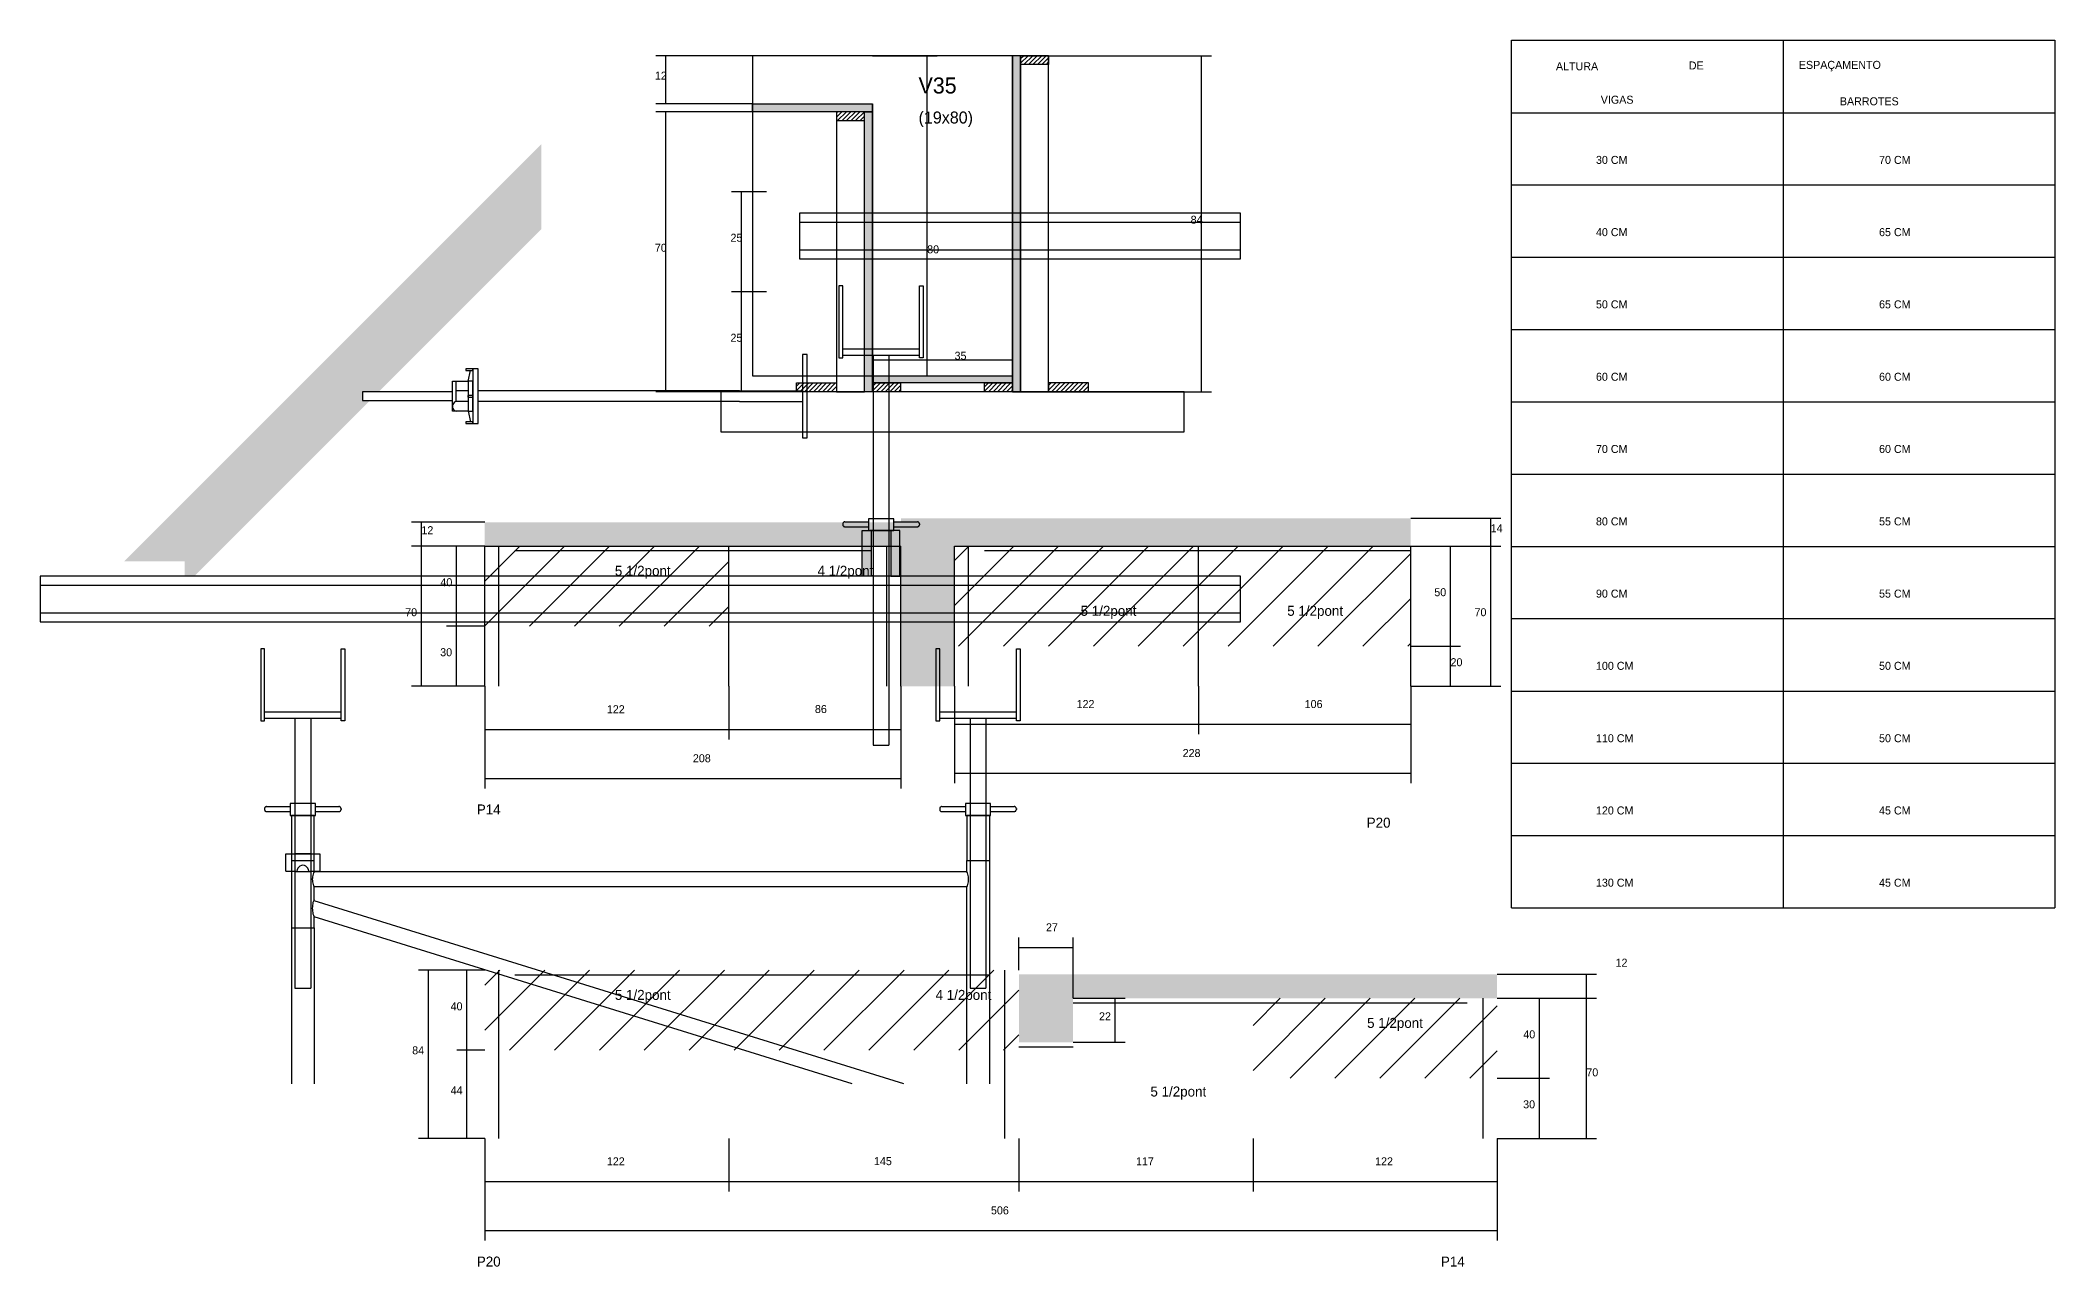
# Model space of a CAD drawing. Header units: metres. Extents: x -2848 to 21926, y -45195 to 1016.
# Drawn here: x 12361 to 13368, y -35781 to -35168 of the extents above; entities that cross this region are included whole.
import ezdxf

# ---------------------------------------------------------------- set-up
doc = ezdxf.new("R2010")
doc.units = ezdxf.units.M
for name, color, linetype in [('BARRA DE ANCORAGEM', 7, 'Continuous'), ('CONCRETO', 251, 'Continuous'), ('COTA', 4, 'Continuous'), ('Cota Seção (2x)', 4, 'Continuous'), ('Demarcação 2', 254, 'Continuous'), ('Escoras', 2, 'Continuous'), ('Forcador', 251, 'Continuous'), ('GARFOS', 7, 'Continuous'), ('Hachura', 253, 'Continuous'), ('Madeira', 126, 'Continuous'), ('NOMENCLATURA', 7, 'Continuous'), ('Painéis', 200, 'Continuous'), ('Perfil Metálico', 251, 'Continuous'), ('SARR_2.2x7', 40, 'Continuous'), ('Texto Seção', 7, 'Continuous')]:
    doc.layers.add(name, color=color, linetype=linetype)

msp = doc.modelspace()

# ---------------------------------------------------------------- hatches: boundary and pattern name
at = {"layer": 'COTA'}
h = msp.add_hatch(dxfattribs=at)
h.set_pattern_fill('AR-CONC', scale=0.03)
h.paths.add_polyline_path([(12818, -35421.3), (13046, -35421.3), (13046, -35407.3), (12791.2, -35407.3), (12791.2, -35409.3), (12583.2, -35409.3), (12583.2, -35421.3), (12791.2, -35421.3), (12791.2, -35491.3), (12818, -35491.3)])
h = msp.add_hatch(dxfattribs=at)
h.set_pattern_fill('AR-CONC', scale=0.03)
h.paths.add_polyline_path([(12877.2, -35647.3), (13089.2, -35647.3), (13089.2, -35635.3), (12850.2, -35635.3), (12850.2, -35669.3), (12877.2, -35669.3)])
at = {"layer": 'Demarcação 2'}
h = msp.add_hatch(color=8, dxfattribs=at)
h.dxf.hatch_style = 1
h.paths.add_polyline_path([(12611.5, -35262.7), (12611.5, -35220.3), (12403, -35428.8), (12433.1, -35428.8), (12433.1, -35436.3), (12437.9, -35436.3), (12525.7, -35348.5), (12522, -35348.5), (12522, -35344.1), (12530.1, -35344.1)])
at = {"layer": 'Hachura'}
h = msp.add_hatch(color=8, dxfattribs=at)
h.dxf.hatch_style = 1
h.paths.add_polyline_path([(12851, -35176.1), (12847, -35176.1), (12847, -35176.1), (12847, -35344.1), (12847, -35344.1), (12851, -35344.1), (12851, -35344.1), (12851, -35176.1)])
h = msp.add_hatch(dxfattribs=at)
h.set_pattern_fill('ANSI31', scale=0.5)
h.paths.add_polyline_path([(12865, -35176.1), (12865, -35180.5), (12865, -35180.5), (12851, -35180.5), (12851, -35180.5), (12851, -35176.1), (12851, -35176.1), (12865, -35176.1)])
h = msp.add_hatch(color=8, dxfattribs=at)
h.dxf.hatch_style = 1
h.paths.add_polyline_path([(12717, -35204.1), (12717, -35200.1), (12717, -35200.1), (12777, -35200.1), (12777, -35200.1), (12777, -35204.1), (12777, -35204.1), (12717, -35204.1)])
h = msp.add_hatch(dxfattribs=at)
h.set_pattern_fill('ANSI31', scale=0.5)
h.paths.add_polyline_path([(12759, -35204.1), (12759, -35208.5), (12759, -35208.5), (12773, -35208.5), (12773, -35208.5), (12773, -35204.1), (12773, -35204.1), (12759, -35204.1)])
h = msp.add_hatch(color=8, dxfattribs=at)
h.dxf.hatch_style = 1
h.paths.add_polyline_path([(12773, -35204.1), (12777, -35204.1), (12777, -35204.1), (12777, -35344.1), (12777, -35344.1), (12773, -35344.1), (12773, -35344.1), (12773, -35204.1)])
h = msp.add_hatch(dxfattribs=at)
h.set_pattern_fill('ANSI31', scale=0.5)
h.paths.add_polyline_path([(12739, -35344.1), (12739, -35339.7), (12739, -35339.7), (12759, -35339.7), (12759, -35339.7), (12759, -35344.1), (12759, -35344.1), (12739, -35344.1)])
h = msp.add_hatch(color=8, dxfattribs=at)
h.dxf.hatch_style = 1
h.paths.add_polyline_path([(12777, -35339.7), (12777, -35336.1), (12777, -35336.1), (12847, -35336.1), (12847, -35336.1), (12847, -35339.7), (12847, -35339.7), (12777, -35339.7)])
h = msp.add_hatch(dxfattribs=at)
h.set_pattern_fill('ANSI31', scale=0.5)
h.paths.add_polyline_path([(12777, -35344.1), (12777, -35339.7), (12777, -35339.7), (12791, -35339.7), (12791, -35339.7), (12791, -35344.1), (12791, -35344.1), (12777, -35344.1)])
h = msp.add_hatch(dxfattribs=at)
h.set_pattern_fill('ANSI31', scale=0.5)
h.paths.add_polyline_path([(12833, -35344.1), (12833, -35339.7), (12833, -35339.7), (12847, -35339.7), (12847, -35339.7), (12847, -35344.1), (12847, -35344.1), (12833, -35344.1)])
h = msp.add_hatch(dxfattribs=at)
h.set_pattern_fill('ANSI31', scale=0.5)
h.paths.add_polyline_path([(12885, -35344.1), (12885, -35339.7), (12885, -35339.7), (12865, -35339.7), (12865, -35339.7), (12865, -35344.1), (12865, -35344.1), (12885, -35344.1)])
h = msp.add_hatch(dxfattribs=at)
h.set_pattern_fill('ANSI31', scale=5)
h.paths.add_polyline_path([(12583.2, -35421.3), (12583.2, -35461.3), (12705.2, -35461.3), (12705.2, -35421.3)])
h = msp.add_hatch(dxfattribs=at)
h.set_pattern_fill('ANSI31', scale=5)
h.paths.add_polyline_path([(12940, -35471.3), (12940, -35421.3), (12818, -35421.3), (12818, -35471.3)])
h = msp.add_hatch(dxfattribs=at)
h.set_pattern_fill('ANSI31', scale=5)
h.paths.add_polyline_path([(13046, -35471.3), (13046, -35421.3), (12940, -35421.3), (12940, -35471.3)])
h = msp.add_hatch(dxfattribs=at)
h.set_pattern_fill('ANSI31', scale=5)
h.paths.add_polyline_path([(12583.2, -35633.3), (12583.2, -35673.3), (12705.2, -35673.3), (12705.2, -35633.3)])
h = msp.add_hatch(dxfattribs=at)
h.set_pattern_fill('ANSI31', scale=5)
h.paths.add_polyline_path([(12705.2, -35633.3), (12705.2, -35673.3), (12850.2, -35673.3), (12850.2, -35633.3)])
h = msp.add_hatch(dxfattribs=at)
h.set_pattern_fill('ANSI31', scale=5)
h.paths.add_polyline_path([(12967.2, -35647.3), (12967.2, -35687.3), (13089.2, -35687.3), (13089.2, -35647.3)])
at = {"layer": 'Perfil Metálico'}
h = msp.add_hatch(color=8, dxfattribs=at)
h.dxf.hatch_style = 1
h.paths.add_polyline_path([(12771.8, -35436.3), (12776.3, -35436.3), (12776.3, -35413.5), (12771.8, -35413.5)])
h = msp.add_hatch(color=8, dxfattribs=at)
h.dxf.hatch_style = 1
h.paths.add_polyline_path([(12786.2, -35436.3), (12790.7, -35436.3), (12790.7, -35413.5), (12786.2, -35413.5)])

# ---------------------------------------------------------------- linework, layer by layer
at = {"layer": 'BARRA DE ANCORAGEM'}
for p, q in [((12574.9, -35338.8), (12576.1, -35333.5)), ((12577.2, -35332.6), (12577.2, -35360)), ((12567.1, -35350.9), (12567, -35351.4)), ((12567, -35351.4), (12567.1, -35351.9)), ((12567.2, -35350.4), (12567.1, -35350.9)), ((12567.1, -35351.9), (12567.2, -35352.4)), ((12567.5, -35349.9), (12567.2, -35350.4)), ((12567.9, -35349.5), (12567.5, -35349.9)), ((12568.3, -35349.2), (12567.9, -35349.5)), ((12568.8, -35349), (12568.3, -35349.2)), ((12611.5, -35343.7), (12579.9, -35343.7)), ((12611.5, -35349), (12579.9, -35349)), ((12710.5, -35343.7), (12611.5, -35343.7)), ((12710.5, -35349), (12611.5, -35349)), ((12710.5, -35343.7), (12742, -35343.7)), ((12710.5, -35349), (12742, -35349)), ((12567.2, -35352.4), (12567.5, -35352.9)), ((12567.5, -35352.9), (12567.9, -35353.3)), ((12567.9, -35353.3), (12568.3, -35353.6)), ((12568.3, -35353.6), (12568.8, -35353.8)), ((12574.9, -35353.8), (12576.1, -35359.1))]:
    msp.add_line(p, q, dxfattribs=at)
for points in [[(12744.4, -35367.1), (12744.4, -35325.5), (12742, -35325.5), (12742, -35367.1)], [(12577.2, -35332.6), (12573.7, -35332.6), (12573.7, -35333.5), (12577.2, -35333.5)], [(12577.2, -35338.8), (12574.9, -35338.8), (12574.9, -35353.8), (12577.2, -35353.8)], [(12579.9, -35360), (12579.9, -35332.6), (12577.2, -35332.6), (12577.2, -35360)], [(12567, -35344.1), (12522, -35344.1), (12522, -35348.5), (12567, -35348.5)], [(12577.2, -35359.1), (12573.7, -35359.1), (12573.7, -35360), (12577.2, -35360)]]:
    msp.add_lwpolyline(points, close=True, dxfattribs=at)
for points in [[(12574.9, -35353.8), (12567, -35353.8), (12567, -35338.8), (12574.9, -35338.8)], [(12574.9, -35343.7), (12568.8, -35343.7), (12568.8, -35338.8)], [(12574.9, -35349), (12568.8, -35349), (12568.8, -35343.7)], [(12574.9, -35346.8), (12577.2, -35346.8), (12577.2, -35345.9), (12574.9, -35345.9), (12574.9, -35346.8), (12574.9, -35345.9)]]:
    msp.add_lwpolyline(points, dxfattribs=at)
at = {"layer": 'CONCRETO'}
for points in [[(12847, -35196.1), (12847, -35176.1), (12717, -35176.1), (12717, -35200.1), (12777, -35200.1), (12777, -35336.1), (12847, -35336.1), (12847, -35196.1)], [(12717, -35336.1), (12847, -35336.1), (12847, -35176.1), (12717, -35176.1)]]:
    msp.add_lwpolyline(points, close=True, dxfattribs=at)
at = {"layer": 'COTA'}
for p, q in [((12717, -35176.1), (12668.7, -35176.1)), ((12673.7, -35200.1), (12673.7, -35176.1)), ((12865, -35176.1), (12946.5, -35176.1)), ((12941.5, -35344.1), (12941.5, -35176.1)), ((12717, -35200.1), (12668.7, -35200.1)), ((12717, -35204.1), (12668.7, -35204.1)), ((12673.7, -35344.1), (12673.7, -35204.1)), ((12724, -35244.1), (12706.5, -35244.1)), ((12711.5, -35294.1), (12711.5, -35244.1)), ((12724, -35294.1), (12706.5, -35294.1)), ((12724, -35294.1), (12706.5, -35294.1)), ((12711.5, -35344.1), (12711.5, -35294.1)), ((12739, -35344.1), (12668.7, -35344.1)), ((12724, -35344.1), (12706.5, -35344.1)), ((12885, -35344.1), (12946.5, -35344.1)), ((12583.2, -35409.3), (12546.5, -35409.3)), ((12551.5, -35421.3), (12551.5, -35409.3)), ((13046, -35407.3), (13091, -35407.3)), ((13086, -35421.3), (13086, -35407.3)), ((12583.2, -35421.3), (12546.5, -35421.3)), ((12583.2, -35421.3), (12546.5, -35421.3)), ((12551.5, -35491.3), (12551.5, -35421.3)), ((12583.2, -35421.3), (12564.1, -35421.3)), ((12569.1, -35461.3), (12569.1, -35421.3)), ((13046, -35421.3), (13091, -35421.3)), ((13046, -35421.3), (13091, -35421.3)), ((13046, -35421.3), (13070.9, -35421.3)), ((13065.9, -35471.3), (13065.9, -35421.3)), ((13086, -35491.3), (13086, -35421.3)), ((12583.2, -35461.3), (12564.1, -35461.3)), ((12583.2, -35461.3), (12564.1, -35461.3)), ((12569.1, -35491.3), (12569.1, -35461.3)), ((13046, -35471.3), (13070.9, -35471.3)), ((13046, -35471.3), (13070.9, -35471.3)), ((13065.9, -35491.3), (13065.9, -35471.3)), ((12583.2, -35491.3), (12546.5, -35491.3)), ((12583.2, -35491.3), (12564.1, -35491.3)), ((12583.2, -35491.3), (12583.2, -35517.9)), ((12583.2, -35491.3), (12583.2, -35542.4)), ((12705.2, -35491.3), (12705.2, -35517.9)), ((12705.2, -35491.3), (12705.2, -35517.9)), ((12791.2, -35491.3), (12791.2, -35517.9)), ((12791.2, -35491.3), (12791.2, -35542.4)), ((12818, -35491.3), (12818, -35515.3)), ((12818, -35491.3), (12818, -35539.8)), ((12940, -35491.3), (12940, -35515.3)), ((12940, -35491.3), (12940, -35515.3)), ((13046, -35491.3), (13046, -35515.3)), ((13046, -35491.3), (13046, -35539.8)), ((13046, -35491.3), (13091, -35491.3)), ((13046, -35491.3), (13070.9, -35491.3)), ((12583.2, -35512.9), (12705.2, -35512.9)), ((12705.2, -35512.9), (12791.2, -35512.9)), ((12818, -35510.3), (12940, -35510.3)), ((12940, -35510.3), (13046, -35510.3)), ((12583.2, -35537.4), (12791.2, -35537.4)), ((12818, -35534.8), (13046, -35534.8)), ((12850.2, -35633.3), (12850.2, -35616.9)), ((12850.2, -35621.9), (12877.2, -35621.9)), ((12877.2, -35647.3), (12877.2, -35616.9)), ((12583.2, -35633.3), (12550, -35633.3)), ((12555, -35717.3), (12555, -35633.3)), ((12583.2, -35633.3), (12569.2, -35633.3)), ((12574.2, -35673.3), (12574.2, -35633.3)), ((13089.2, -35635.3), (13138.8, -35635.3)), ((13133.8, -35647.3), (13133.8, -35635.3)), ((12877.2, -35647.3), (12903.2, -35647.3)), ((12898.2, -35669.3), (12898.2, -35647.3)), ((13089.2, -35647.3), (13138.8, -35647.3)), ((13089.2, -35647.3), (13138.8, -35647.3)), ((13089.2, -35647.3), (13115.4, -35647.3)), ((13110.4, -35687.3), (13110.4, -35647.3)), ((13133.8, -35717.3), (13133.8, -35647.3)), ((12583.2, -35673.3), (12569.2, -35673.3)), ((12583.2, -35673.3), (12569.2, -35673.3)), ((12574.2, -35717.3), (12574.2, -35673.3)), ((12877.2, -35669.3), (12903.2, -35669.3)), ((13089.2, -35687.3), (13115.4, -35687.3)), ((13089.2, -35687.3), (13115.4, -35687.3)), ((13110.4, -35717.3), (13110.4, -35687.3)), ((12583.2, -35717.3), (12550, -35717.3)), ((12583.2, -35717.3), (12569.2, -35717.3)), ((12583.2, -35717.3), (12583.2, -35743.8)), ((12583.2, -35717.3), (12583.2, -35768.4)), ((12705.2, -35717.3), (12705.2, -35743.8)), ((12705.2, -35717.3), (12705.2, -35743.8)), ((12850.2, -35717.3), (12850.2, -35743.8)), ((12850.2, -35717.3), (12850.2, -35743.8)), ((12967.2, -35717.3), (12967.2, -35743.8)), ((12967.2, -35717.3), (12967.2, -35743.8)), ((13089.2, -35717.3), (13089.2, -35743.8)), ((13089.2, -35717.3), (13089.2, -35768.4)), ((13089.2, -35717.3), (13138.8, -35717.3)), ((13089.2, -35717.3), (13115.4, -35717.3)), ((12583.2, -35738.8), (12705.2, -35738.8)), ((12705.2, -35738.8), (12850.2, -35738.8)), ((12850.2, -35738.8), (12967.2, -35738.8)), ((12967.2, -35738.8), (13089.2, -35738.8)), ((12583.2, -35763.4), (13089.2, -35763.4))]:
    msp.add_line(p, q, dxfattribs=at)
at = {"layer": 'Cota Seção (2x)'}
for p, q in [((12777, -35176.1), (12809.3, -35176.1)), ((12804.3, -35336.1), (12804.3, -35176.1)), ((12777, -35336.1), (12777, -35323.1)), ((12777, -35328.1), (12847, -35328.1)), ((12847, -35336.1), (12847, -35323.1)), ((12777, -35336.1), (12809.3, -35336.1))]:
    msp.add_line(p, q, dxfattribs=at)
at = {"layer": 'Escoras'}
for p, q in [((12786.9, -35413.5), (12775.7, -35413.5)), ((12486.6, -35555.9), (12486.6, -35690)), ((12497.9, -35555.9), (12486.6, -35555.9)), ((12497.9, -35578.4), (12497.9, -35555.9)), ((12835.4, -35555.9), (12824.1, -35555.9)), ((12824.1, -35555.9), (12824.1, -35578.4)), ((12835.4, -35555.9), (12835.4, -35690)), ((12483.8, -35575), (12500.7, -35575)), ((12483.8, -35583.8), (12483.8, -35575)), ((12483.8, -35583.8), (12489.3, -35583.8)), ((12486.6, -35578.4), (12497.9, -35578.4)), ((12496.2, -35575), (12488.3, -35575)), ((12489.4, -35583), (12489.3, -35583.8)), ((12489.7, -35582.3), (12489.4, -35583)), ((12490.2, -35581.7), (12489.7, -35582.3)), ((12490.8, -35581.2), (12490.2, -35581.7)), ((12491.5, -35580.9), (12490.8, -35581.2)), ((12492.2, -35580.8), (12491.5, -35580.9)), ((12493, -35580.9), (12492.2, -35580.8)), ((12493.7, -35581.2), (12493, -35580.9)), ((12494.3, -35581.7), (12493.7, -35581.2)), ((12494.8, -35582.3), (12494.3, -35581.7)), ((12495.1, -35583), (12494.8, -35582.3)), ((12495.2, -35583.8), (12495.1, -35583)), ((12495.2, -35583.8), (12500.7, -35583.8)), ((12497.9, -35584), (12497.9, -35578.4)), ((12500.7, -35575), (12500.7, -35583.8)), ((12824.1, -35578.4), (12835.4, -35578.4)), ((12824.1, -35584), (12824.1, -35578.4)), ((12496.2, -35584.1), (12488.3, -35584.1)), ((12497, -35587.2), (12496.9, -35587.8)), ((12496.9, -35587.8), (12497, -35588.5)), ((12497.2, -35585.9), (12497, -35586.5)), ((12497, -35586.5), (12497, -35587.2)), ((12497, -35588.5), (12497, -35589.1)), ((12497, -35589.1), (12497.2, -35589.8)), ((12497.4, -35585.2), (12497.2, -35585.9)), ((12497.2, -35589.8), (12497.4, -35590.4)), ((12497.6, -35584.6), (12497.4, -35585.2)), ((12497.4, -35590.4), (12497.6, -35591)), ((12497.9, -35584), (12497.6, -35584.6)), ((12497.6, -35591), (12497.9, -35591.6)), ((12824.1, -35584), (12497.9, -35584)), ((12824.1, -35591.6), (12497.9, -35591.6)), ((12497.9, -35598), (12497.9, -35591.6)), ((12824.4, -35584.6), (12824.1, -35584)), ((12824.1, -35591.6), (12824.4, -35591)), ((12824.1, -35690), (12824.1, -35591.6)), ((12824.6, -35585.2), (12824.4, -35584.6)), ((12824.4, -35591), (12824.6, -35590.4)), ((12824.8, -35585.9), (12824.6, -35585.2)), ((12824.6, -35590.4), (12824.8, -35589.8)), ((12824.9, -35586.5), (12824.8, -35585.9)), ((12824.8, -35589.8), (12824.9, -35589.1)), ((12825, -35587.2), (12824.9, -35586.5)), ((12824.9, -35589.1), (12825, -35588.5)), ((12825, -35587.8), (12825, -35587.2)), ((12825, -35588.5), (12825, -35587.8)), ((12497, -35601.5), (12496.9, -35602.3)), ((12496.9, -35602.3), (12497, -35603)), ((12497.2, -35600.1), (12497, -35600.8)), ((12497, -35600.8), (12497, -35601.5)), ((12497, -35603), (12497, -35603.7)), ((12497, -35603.7), (12497.2, -35604.4)), ((12497.3, -35599.4), (12497.2, -35600.1)), ((12497.6, -35598.7), (12497.3, -35599.4)), ((12497.9, -35598), (12497.6, -35598.7)), ((12792.6, -35690), (12497.9, -35598.5)), ((12486.6, -35612.1), (12497.9, -35612.1)), ((12497.2, -35604.4), (12497.3, -35605.1)), ((12497.3, -35605.1), (12497.6, -35605.8)), ((12497.6, -35605.8), (12497.9, -35606.5)), ((12766.8, -35690), (12497.9, -35606.5)), ((12497.9, -35612.1), (12497.9, -35606.5)), ((12497.9, -35612.1), (12497.9, -35690))]:
    msp.add_line(p, q, dxfattribs=at)
at = {"layer": 'Forcador'}
for p, q in [((12762.2, -35322.6), (12800.4, -35322.6)), ((12762.2, -35325.8), (12800.4, -35325.8)), ((12777.3, -35325.8), (12777.3, -35436.3)), ((12785.2, -35325.8), (12785.2, -35436.3)), ((12762.3, -35409.6), (12762.2, -35409.8)), ((12762.2, -35409.8), (12762.2, -35409.9)), ((12762.2, -35409.9), (12762.2, -35410)), ((12762.2, -35410), (12762.2, -35410.1)), ((12762.2, -35410.1), (12762.2, -35410.6)), ((12762.2, -35410.6), (12762.2, -35410.7)), ((12762.2, -35410.7), (12762.2, -35410.9)), ((12762.2, -35410.9), (12762.2, -35411)), ((12762.2, -35411), (12762.3, -35411.1)), ((12762.4, -35409.5), (12762.3, -35409.6)), ((12762.3, -35411.1), (12762.4, -35411.2)), ((12762.5, -35409.3), (12762.4, -35409.4)), ((12762.4, -35409.4), (12762.4, -35409.5)), ((12762.4, -35411.2), (12762.4, -35411.3)), ((12762.4, -35411.3), (12762.5, -35411.4)), ((12762.7, -35409.3), (12762.5, -35409.3)), ((12762.5, -35411.4), (12762.7, -35411.5)), ((12762.8, -35409.2), (12762.7, -35409.3)), ((12762.7, -35411.5), (12762.8, -35411.5)), ((12762.9, -35409.2), (12762.8, -35409.2)), ((12762.8, -35411.5), (12762.9, -35411.6)), ((12763, -35409.1), (12762.9, -35409.2)), ((12762.9, -35411.6), (12763, -35411.6)), ((12763.2, -35409.1), (12763, -35409.1)), ((12763, -35411.6), (12763.2, -35411.6)), ((12763.2, -35409.1), (12775, -35409.1)), ((12763.2, -35411.6), (12775, -35411.6)), ((12787.6, -35409.1), (12799.4, -35409.1)), ((12787.6, -35411.6), (12799.4, -35411.6)), ((12799.5, -35409.1), (12799.4, -35409.1)), ((12799.4, -35411.6), (12799.5, -35411.6)), ((12799.6, -35409.2), (12799.5, -35409.1)), ((12799.5, -35411.6), (12799.6, -35411.6)), ((12799.8, -35409.2), (12799.6, -35409.2)), ((12799.6, -35411.6), (12799.8, -35411.5)), ((12799.9, -35409.3), (12799.8, -35409.2)), ((12799.8, -35411.5), (12799.9, -35411.5)), ((12800, -35409.3), (12799.9, -35409.3)), ((12799.9, -35411.5), (12800, -35411.4)), ((12800.1, -35409.4), (12800, -35409.3)), ((12800, -35411.4), (12800.1, -35411.3)), ((12800.2, -35409.5), (12800.1, -35409.4)), ((12800.1, -35411.3), (12800.2, -35411.2)), ((12800.3, -35409.6), (12800.2, -35409.5)), ((12800.2, -35411.2), (12800.3, -35411.1)), ((12800.3, -35409.8), (12800.3, -35409.6)), ((12800.4, -35409.9), (12800.3, -35409.8)), ((12800.3, -35411), (12800.4, -35410.9)), ((12800.3, -35411.1), (12800.3, -35411)), ((12800.4, -35410), (12800.4, -35409.9)), ((12800.4, -35410.1), (12800.4, -35410)), ((12800.4, -35410.1), (12800.4, -35410.6)), ((12800.4, -35410.7), (12800.4, -35410.6)), ((12800.4, -35410.9), (12800.4, -35410.7)), ((12777.3, -35436.3), (12777.3, -35459.1)), ((12785.2, -35436.3), (12785.2, -35459.1)), ((12777.3, -35459.1), (12777.3, -35520.8)), ((12785.2, -35459.1), (12785.2, -35520.8)), ((12473.1, -35504.1), (12511.4, -35504.1)), ((12473.1, -35507.3), (12511.4, -35507.3)), ((12488.3, -35507.3), (12488.3, -35642.3)), ((12496.2, -35507.3), (12496.2, -35642.3)), ((12810.6, -35504.1), (12848.9, -35504.1)), ((12810.6, -35507.3), (12848.9, -35507.3)), ((12825.8, -35507.3), (12825.8, -35642.3)), ((12833.7, -35507.3), (12833.7, -35642.3)), ((12777.3, -35520.8), (12785.2, -35520.8)), ((12473.2, -35552.1), (12473.1, -35552.2)), ((12473.1, -35552.2), (12473.1, -35552.4)), ((12473.1, -35552.4), (12473.1, -35552.5)), ((12473.1, -35552.5), (12473.1, -35552.9)), ((12473.1, -35552.9), (12473.1, -35553.1)), ((12473.1, -35553.1), (12473.1, -35553.2)), ((12473.1, -35553.2), (12473.2, -35553.3)), ((12473.3, -35551.9), (12473.2, -35552)), ((12473.2, -35552), (12473.2, -35552.1)), ((12473.2, -35553.3), (12473.2, -35553.5)), ((12473.2, -35553.5), (12473.3, -35553.6)), ((12473.4, -35551.8), (12473.3, -35551.9)), ((12473.3, -35553.6), (12473.4, -35553.7)), ((12473.5, -35551.7), (12473.4, -35551.8)), ((12473.6, -35551.6), (12473.5, -35551.7)), ((12473.7, -35551.6), (12473.6, -35551.6)), ((12473.9, -35551.5), (12473.7, -35551.6)), ((12474, -35551.5), (12473.9, -35551.5)), ((12474.1, -35551.5), (12474, -35551.5)), ((12474.1, -35551.5), (12485.9, -35551.5)), ((12498.5, -35551.5), (12510.3, -35551.5)), ((12510.5, -35551.5), (12510.3, -35551.5)), ((12510.6, -35551.5), (12510.5, -35551.5)), ((12510.7, -35551.6), (12510.6, -35551.5)), ((12510.8, -35551.6), (12510.7, -35551.6)), ((12511, -35551.7), (12510.8, -35551.6)), ((12511.1, -35551.8), (12511, -35551.7)), ((12511.1, -35551.9), (12511.1, -35551.8)), ((12511.2, -35552), (12511.1, -35551.9)), ((12511.1, -35553.6), (12511.2, -35553.5)), ((12511.1, -35553.7), (12511.1, -35553.6)), ((12511.3, -35552.1), (12511.2, -35552)), ((12511.2, -35553.5), (12511.3, -35553.3)), ((12511.3, -35552.2), (12511.3, -35552.1)), ((12511.3, -35552.4), (12511.3, -35552.2)), ((12511.4, -35552.5), (12511.3, -35552.4)), ((12511.3, -35553.1), (12511.4, -35552.9)), ((12511.3, -35553.2), (12511.3, -35553.1)), ((12511.3, -35553.3), (12511.3, -35553.2)), ((12511.4, -35552.5), (12511.4, -35552.9)), ((12810.7, -35552.1), (12810.6, -35552.2)), ((12810.6, -35552.2), (12810.6, -35552.4)), ((12810.6, -35552.4), (12810.6, -35552.5)), ((12810.6, -35552.5), (12810.6, -35552.9)), ((12810.6, -35552.9), (12810.6, -35553.1)), ((12810.6, -35553.1), (12810.6, -35553.2)), ((12810.6, -35553.2), (12810.7, -35553.3)), ((12810.8, -35551.9), (12810.7, -35552)), ((12810.7, -35552), (12810.7, -35552.1)), ((12810.7, -35553.3), (12810.7, -35553.5)), ((12810.7, -35553.5), (12810.8, -35553.6)), ((12810.9, -35551.8), (12810.8, -35551.9)), ((12810.8, -35553.6), (12810.9, -35553.7)), ((12811, -35551.7), (12810.9, -35551.8)), ((12811.1, -35551.6), (12811, -35551.7)), ((12811.2, -35551.6), (12811.1, -35551.6)), ((12811.4, -35551.5), (12811.2, -35551.6)), ((12811.5, -35551.5), (12811.4, -35551.5)), ((12811.6, -35551.5), (12811.5, -35551.5)), ((12811.6, -35551.5), (12823.4, -35551.5)), ((12836, -35551.5), (12847.8, -35551.5)), ((12848, -35551.5), (12847.8, -35551.5)), ((12848.1, -35551.5), (12848, -35551.5)), ((12848.2, -35551.6), (12848.1, -35551.5)), ((12848.3, -35551.6), (12848.2, -35551.6)), ((12848.5, -35551.7), (12848.3, -35551.6)), ((12848.6, -35551.8), (12848.5, -35551.7)), ((12848.6, -35551.9), (12848.6, -35551.8)), ((12848.7, -35552), (12848.6, -35551.9)), ((12848.6, -35553.6), (12848.7, -35553.5)), ((12848.6, -35553.7), (12848.6, -35553.6)), ((12848.8, -35552.1), (12848.7, -35552)), ((12848.7, -35553.5), (12848.8, -35553.3)), ((12848.8, -35552.2), (12848.8, -35552.1)), ((12848.8, -35552.4), (12848.8, -35552.2)), ((12848.9, -35552.5), (12848.8, -35552.4)), ((12848.8, -35553.1), (12848.9, -35552.9)), ((12848.8, -35553.2), (12848.8, -35553.1)), ((12848.8, -35553.3), (12848.8, -35553.2)), ((12848.9, -35552.5), (12848.9, -35552.9)), ((12473.4, -35553.7), (12473.5, -35553.8)), ((12473.5, -35553.8), (12473.6, -35553.8)), ((12473.6, -35553.8), (12473.7, -35553.9)), ((12473.7, -35553.9), (12473.9, -35553.9)), ((12473.9, -35553.9), (12474, -35554)), ((12474, -35554), (12474.1, -35554)), ((12474.1, -35554), (12485.9, -35554)), ((12498.5, -35554), (12510.3, -35554)), ((12510.3, -35554), (12510.5, -35554)), ((12510.5, -35554), (12510.6, -35553.9)), ((12510.6, -35553.9), (12510.7, -35553.9)), ((12510.7, -35553.9), (12510.8, -35553.8)), ((12510.8, -35553.8), (12511, -35553.8)), ((12511, -35553.8), (12511.1, -35553.7)), ((12810.9, -35553.7), (12811, -35553.8)), ((12811, -35553.8), (12811.1, -35553.8)), ((12811.1, -35553.8), (12811.2, -35553.9)), ((12811.2, -35553.9), (12811.4, -35553.9)), ((12811.4, -35553.9), (12811.5, -35554)), ((12811.5, -35554), (12811.6, -35554)), ((12811.6, -35554), (12823.4, -35554)), ((12836, -35554), (12847.8, -35554)), ((12847.8, -35554), (12848, -35554)), ((12848, -35554), (12848.1, -35553.9)), ((12848.1, -35553.9), (12848.2, -35553.9)), ((12848.2, -35553.9), (12848.3, -35553.8)), ((12848.3, -35553.8), (12848.5, -35553.8)), ((12848.5, -35553.8), (12848.6, -35553.7)), ((12488.3, -35642.3), (12496.2, -35642.3)), ((12825.8, -35642.3), (12833.7, -35642.3))]:
    msp.add_line(p, q, dxfattribs=at)
for points in [[(12760.2, -35291.1), (12760.2, -35327.1), (12762.2, -35327.1), (12762.2, -35291.1)], [(12802.3, -35291.1), (12802.3, -35327.1), (12800.4, -35327.1), (12800.4, -35291.1)], [(12775, -35407.7), (12775, -35413.5), (12787.6, -35413.5), (12787.6, -35407.7)], [(12471.2, -35472.6), (12471.2, -35508.6), (12473.1, -35508.6), (12473.1, -35472.6)], [(12513.3, -35472.6), (12513.3, -35508.6), (12511.4, -35508.6), (12511.4, -35472.6)], [(12808.7, -35472.6), (12808.7, -35508.6), (12810.6, -35508.6), (12810.6, -35472.6)], [(12850.8, -35472.6), (12850.8, -35508.6), (12848.9, -35508.6), (12848.9, -35472.6)], [(12485.9, -35550), (12485.9, -35555.9), (12498.5, -35555.9), (12498.5, -35550)], [(12823.4, -35550), (12823.4, -35555.9), (12836, -35555.9), (12836, -35550)]]:
    msp.add_lwpolyline(points, close=True, dxfattribs=at)
at = {"layer": 'GARFOS'}
for p, q in [((13096.4, -35602.1), (13096.4, -35168.4)), ((13096.4, -35168.4), (13367.9, -35168.4)), ((13232.2, -35168.4), (13232.2, -35602.1)), ((13367.9, -35168.4), (13367.9, -35602.1)), ((13096.4, -35204.6), (13367.9, -35204.6)), ((13096.4, -35204.6), (13367.9, -35204.6)), ((13096.4, -35240.7), (13367.9, -35240.7)), ((13096.4, -35276.8), (13367.9, -35276.8)), ((13096.4, -35313), (13367.9, -35313)), ((13096.4, -35349.1), (13367.9, -35349.1)), ((13096.4, -35385.3), (13367.9, -35385.3)), ((13096.4, -35421.4), (13367.9, -35421.4)), ((13096.4, -35457.5), (13367.9, -35457.5)), ((13096.4, -35493.7), (13367.9, -35493.7)), ((13096.4, -35529.8), (13367.9, -35529.8)), ((13096.4, -35565.9), (13367.9, -35565.9)), ((13096.4, -35602.1), (13367.9, -35602.1))]:
    msp.add_line(p, q, dxfattribs=at)
at = {"layer": 'Madeira'}
for points in [[(12865, -35176.1), (12865, -35180.5), (12851, -35180.5), (12851, -35176.1)], [(12865, -35176.1), (12851, -35176.1), (12851, -35344.1), (12865, -35344.1)], [(12759, -35204.1), (12759, -35208.5), (12773, -35208.5), (12773, -35204.1)], [(12759, -35344.1), (12773, -35344.1), (12773, -35204.1), (12759, -35204.1)], [(12739, -35344.1), (12739, -35339.7), (12759, -35339.7), (12759, -35344.1)], [(12777, -35344.1), (12777, -35339.7), (12791, -35339.7), (12791, -35344.1)], [(12833, -35344.1), (12833, -35339.7), (12847, -35339.7), (12847, -35344.1)], [(12885, -35344.1), (12885, -35339.7), (12865, -35339.7), (12865, -35344.1)], [(12701.2, -35364.1), (12932.8, -35364.1), (12932.8, -35344.1), (12701.2, -35344.1)]]:
    msp.add_lwpolyline(points, close=True, dxfattribs=at)
at = {"layer": 'Painéis'}
for p, q in [((12847, -35344.1), (12847, -35176.1)), ((12717, -35200.1), (12777, -35200.1)), ((12717, -35204.1), (12717, -35200.1)), ((12777, -35204.1), (12777, -35200.1)), ((12777, -35344.1), (12777, -35204.1)), ((12777, -35336.1), (12847, -35336.1)), ((12777, -35339.7), (12777, -35336.1)), ((12847, -35339.7), (12847, -35336.1)), ((12583.2, -35421.3), (12791.2, -35421.3)), ((12583.2, -35491.3), (12583.2, -35421.3)), ((12705.2, -35491.3), (12705.2, -35421.3)), ((12791.2, -35491.3), (12791.2, -35421.3)), ((12818, -35421.3), (13046, -35421.3)), ((12818, -35491.3), (12818, -35421.3)), ((12940, -35491.3), (12940, -35421.3)), ((13046, -35491.3), (13046, -35421.3))]:
    msp.add_line(p, q, dxfattribs=at)
for points in [[(12851, -35176.1), (12847, -35176.1), (12847, -35344.1), (12851, -35344.1)], [(12717, -35204.1), (12717, -35200.1), (12777, -35200.1), (12777, -35204.1)], [(12773, -35204.1), (12777, -35204.1), (12777, -35344.1), (12773, -35344.1)], [(12777, -35339.7), (12777, -35336.1), (12847, -35336.1), (12847, -35339.7)]]:
    msp.add_lwpolyline(points, close=True, dxfattribs=at)
at = {"layer": 'Perfil Metálico'}
for p, q in [((12740.5, -35259.3), (12961, -35259.3)), ((12740.5, -35273.1), (12961, -35273.1)), ((12361, -35440.8), (12961, -35440.8)), ((12361, -35454.6), (12961, -35454.6))]:
    msp.add_line(p, q, dxfattribs=at)
for points in [[(12740.5, -35277.6), (12961, -35277.6), (12961, -35254.8), (12740.5, -35254.8)], [(12776.3, -35436.3), (12771.8, -35436.3), (12771.8, -35413.5), (12776.3, -35413.5)], [(12786.2, -35436.3), (12790.7, -35436.3), (12790.7, -35413.5), (12786.2, -35413.5)], [(12361, -35459.1), (12961, -35459.1), (12961, -35436.3), (12361, -35436.3)]]:
    msp.add_lwpolyline(points, close=True, dxfattribs=at)
at = {"layer": 'SARR_2.2x7'}
for p, q in [((12590.2, -35491.3), (12590.2, -35421.3)), ((12784.2, -35491.3), (12784.2, -35421.3)), ((12825, -35491.3), (12825, -35421.3)), ((12598.2, -35423.5), (12705.2, -35423.5)), ((12705.2, -35423.5), (12776.2, -35423.5)), ((12833, -35423.5), (12940, -35423.5)), ((12940, -35423.5), (13046, -35423.5)), ((12590.2, -35717.3), (12590.2, -35633.3)), ((12843.2, -35717.3), (12843.2, -35633.3)), ((12598.2, -35635.5), (12705.2, -35635.5)), ((12705.2, -35635.5), (12835.2, -35635.5)), ((12877.2, -35649.5), (12967.2, -35649.5)), ((12967.2, -35649.5), (13074.2, -35649.5)), ((13082.2, -35717.3), (13082.2, -35647.3)), ((12850.2, -35671.5), (12877.2, -35671.5))]:
    msp.add_line(p, q, dxfattribs=at)

# ---------------------------------------------------------------- texts
at = {"layer": 'COTA'}
for s, p in [('12', (12668.2, -35188.1)), ('84', (12936, -35260.1)), ('70', (12668.2, -35274.1)), ('25', (12706, -35269.1)), ('25', (12706, -35319.1)), ('12', (12551.5, -35415.3)), ('14', (13086, -35414.3)), ('40', (12561, -35441.3)), ('50', (13057.8, -35446.3)), ('70', (12543.4, -35456.3)), ('70', (13077.9, -35456.3)), ('30', (12560.9, -35476.3)), ('20', (13065.9, -35481.3)), ('122', (12644.2, -35504.8)), ('86', (12748.2, -35504.7)), ('122', (12879, -35502.2)), ('106', (12993, -35502.2)), ('228', (12932, -35526.7)), ('208', (12687.2, -35529.3)), ('27', (12863.7, -35613.8)), ('12', (13148.4, -35631.5)), ('40', (12566.1, -35653.3)), ('22', (12890.2, -35658.3)), ('40', (13102.3, -35667.3)), ('84', (12546.9, -35675.3)), ('70', (13133.8, -35686.3)), ('44', (12566.1, -35695.3)), ('30', (13102.2, -35702.3)), ('122', (12644.2, -35730.8)), ('145', (12777.7, -35730.7)), ('117', (12908.7, -35730.8)), ('122', (13028.2, -35730.8)), ('506', (12836.2, -35755.3))]:
    msp.add_text(s, height=4, dxfattribs=at).set_placement(p)
at = {"layer": 'Cota Seção (2x)'}
for s, p in [('80', (12804.3, -35274.9)), ('35', (12818, -35328.1))]:
    msp.add_text(s, height=4, dxfattribs=at).set_placement(p)
at = {"layer": 'GARFOS'}
for s, p in [('ALTURA   ', (13118.6, -35183.4)), ('DE', (13185, -35183)), ('ESPAÇAMENTO', (13240, -35182.7)), ('VIGAS', (13141, -35200.1)), ('BARROTES', (13260.5, -35200.9)), ('30 CM', (13138.6, -35230.2)), ('70 CM', (13280.1, -35230.2)), ('40 CM', (13138.6, -35266.3)), ('65 CM', (13280.1, -35266.3)), ('50 CM', (13138.6, -35302.4)), ('65 CM', (13280.1, -35302.4)), ('60 CM', (13138.6, -35338.6)), ('60 CM', (13280.1, -35338.6)), ('70 CM', (13138.6, -35374.7)), ('60 CM', (13280.1, -35374.7)), ('80 CM', (13138.6, -35410.9)), ('55 CM', (13280.1, -35410.9)), ('90 CM', (13138.6, -35447)), ('55 CM', (13280.1, -35447)), ('100 CM', (13138.6, -35483.1)), ('50 CM', (13280.1, -35483.1)), ('110 CM', (13138.6, -35519.3)), ('50 CM', (13280.1, -35519.3)), ('120 CM', (13138.6, -35555.4)), ('45 CM', (13280.1, -35555.4)), ('130 CM', (13138.6, -35591.5)), ('45 CM', (13280.1, -35591.5))]:
    msp.add_text(s, height=4, dxfattribs=at).set_placement(p)
at = {"layer": 'NOMENCLATURA'}
for s, p in [('5 1/2pont', (12648.2, -35436.1)), ('4 1/2pont', (12749.5, -35436.1)), ('5 1/2pont', (12881, -35456.1)), ('5 1/2pont', (12984.3, -35456.1)), ('P14', (12579.2, -35555.4)), ('P20', (13024, -35562)), ('5 1/2pont', (12648.2, -35648.1)), ('4 1/2pont', (12808.5, -35648.1)), ('5 1/2pont', (13024.2, -35662.1)), ('5 1/2pont', (12915.9, -35696.4)), ('P20', (12579.2, -35781.4)), ('P14', (13061.1, -35781.4))]:
    msp.add_text(s, height=5, dxfattribs=at).set_placement(p)
at = {"layer": 'Texto Seção'}
for s, height, p in [('V35', 8, (12800, -35195)), ('(19x80)', 6, (12800, -35210))]:
    msp.add_text(s, height=height, dxfattribs=at).set_placement(p)

doc.saveas('drawing.dxf')
